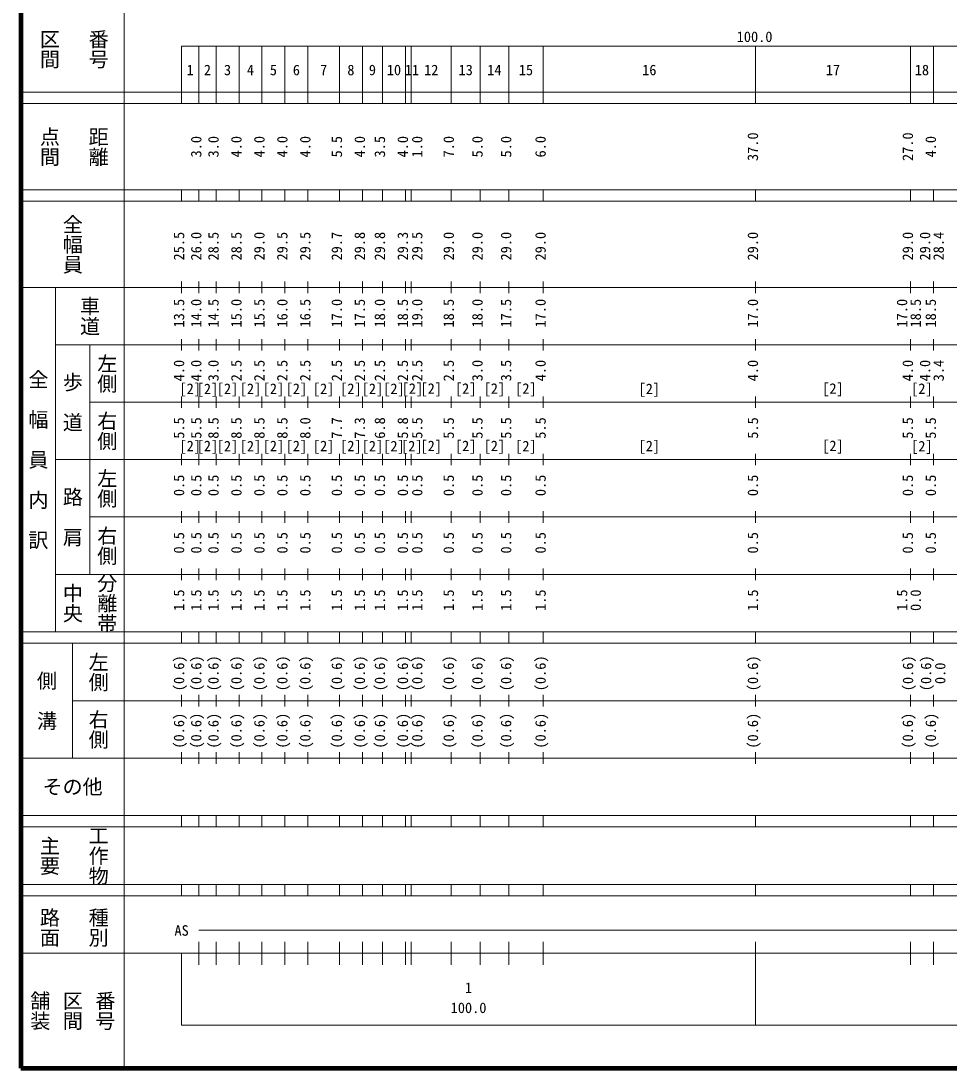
# Model space of a CAD drawing. Units: millimetres, scale not verified. Extents: x 40000 to 680000, y 20000 to 380000.
# Drawn here: x 40000 to 201734, y 20000 to 202409 of the extents above; entities that cross this region are included whole.
import ezdxf
from ezdxf.enums import TextEntityAlignment as Align

# ---------------------------------------------------------------- set-up
doc = ezdxf.new("R2010")
doc.units = ezdxf.units.MM
doc.header["$LTSCALE"] = 1000
doc.layers.add('M-TTL', color=2, linetype='Continuous', lineweight=140)
doc.layers.add('M-TTL-BAND', color=7, linetype='Continuous', lineweight=13)
doc.styles.add('@ＭＳ ゴシック', font='')
doc.styles.add('ＭＳ ゴシック', font='')
doc.styles.get('@ＭＳ ゴシック').set_extended_font_data('@MS Gothic')
doc.styles.get('ＭＳ ゴシック').set_extended_font_data('MS Gothic')

msp = doc.modelspace()

# ---------------------------------------------------------------- linework, layer by layer
at = {"layer": 'M-TTL'}
for p, q in [((40000, 380000), (40000, 20000)), ((40000, 20000), (680000, 20000))]:
    msp.add_line(p, q, dxfattribs=at)
at = {"layer": 'M-TTL-BAND'}
for p, q in [((58000, 370000), (58000, 20000)), ((68000, 198000), (579000, 198000)), ((68000, 198000), (68000, 188000)), ((71000, 188000), (71000, 198000)), ((74000, 188000), (74000, 198000)), ((78000, 188000), (78000, 198000)), ((82000, 188000), (82000, 198000)), ((86000, 188000), (86000, 198000)), ((90000, 188000), (90000, 198000)), ((95500, 188000), (95500, 198000)), ((99500, 188000), (99500, 198000)), ((103000, 188000), (103000, 198000)), ((107000, 188000), (107000, 198000)), ((108000, 188000), (108000, 198000)), ((115000, 188000), (115000, 198000)), ((120000, 188000), (120000, 198000)), ((125000, 188000), (125000, 198000)), ((131000, 188000), (131000, 198000)), ((168000, 188000), (168000, 198000)), ((195000, 188000), (195000, 198000)), ((199000, 188000), (199000, 198000)), ((40000, 190000), (579000, 190000)), ((40000, 188000), (579000, 188000)), ((40000, 173000), (579000, 173000)), ((68000, 171000), (68000, 173000)), ((71000, 171000), (71000, 173000)), ((74000, 171000), (74000, 173000)), ((78000, 171000), (78000, 173000)), ((82000, 171000), (82000, 173000)), ((86000, 171000), (86000, 173000)), ((90000, 171000), (90000, 173000)), ((95500, 171000), (95500, 173000)), ((99500, 171000), (99500, 173000)), ((103000, 171000), (103000, 173000)), ((107000, 171000), (107000, 173000)), ((108000, 171000), (108000, 173000)), ((115000, 171000), (115000, 173000)), ((120000, 171000), (120000, 173000)), ((125000, 171000), (125000, 173000)), ((131000, 171000), (131000, 173000)), ((168000, 171000), (168000, 173000)), ((195000, 171000), (195000, 173000)), ((199000, 171000), (199000, 173000)), ((40000, 171000), (579000, 171000)), ((68000, 155000), (68000, 157000)), ((71000, 155000), (71000, 157000)), ((74000, 155000), (74000, 157000)), ((78000, 155000), (78000, 157000)), ((82000, 155000), (82000, 157000)), ((86000, 155000), (86000, 157000)), ((90000, 155000), (90000, 157000)), ((95500, 155000), (95500, 157000)), ((99500, 155000), (99500, 157000)), ((103000, 155000), (103000, 157000)), ((107000, 155000), (107000, 157000)), ((108000, 155000), (108000, 157000)), ((115000, 155000), (115000, 157000)), ((120000, 155000), (120000, 157000)), ((125000, 155000), (125000, 157000)), ((131000, 155000), (131000, 157000)), ((168000, 155000), (168000, 157000)), ((195000, 155000), (195000, 157000)), ((199000, 155000), (199000, 157000)), ((40000, 156000), (579000, 156000)), ((46000, 96000), (46000, 156000)), ((46000, 146000), (579000, 146000)), ((52000, 146000), (52000, 106000)), ((68000, 145000), (68000, 147000)), ((71000, 145000), (71000, 147000)), ((74000, 145000), (74000, 147000)), ((78000, 145000), (78000, 147000)), ((82000, 145000), (82000, 147000)), ((86000, 145000), (86000, 147000)), ((90000, 145000), (90000, 147000)), ((95500, 145000), (95500, 147000)), ((99500, 145000), (99500, 147000)), ((103000, 145000), (103000, 147000)), ((107000, 145000), (107000, 147000)), ((108000, 145000), (108000, 147000)), ((115000, 145000), (115000, 147000)), ((120000, 145000), (120000, 147000)), ((125000, 145000), (125000, 147000)), ((131000, 145000), (131000, 147000)), ((168000, 145000), (168000, 147000)), ((195000, 145000), (195000, 147000)), ((199000, 145000), (199000, 147000)), ((68000, 135000), (68000, 137000)), ((71000, 135000), (71000, 137000)), ((74000, 135000), (74000, 137000)), ((78000, 135000), (78000, 137000)), ((82000, 135000), (82000, 137000)), ((86000, 135000), (86000, 137000)), ((90000, 135000), (90000, 137000)), ((95500, 135000), (95500, 137000)), ((99500, 135000), (99500, 137000)), ((103000, 135000), (103000, 137000)), ((107000, 135000), (107000, 137000)), ((108000, 135000), (108000, 137000)), ((115000, 135000), (115000, 137000)), ((120000, 135000), (120000, 137000)), ((125000, 135000), (125000, 137000)), ((131000, 135000), (131000, 137000)), ((168000, 135000), (168000, 137000)), ((195000, 135000), (195000, 137000)), ((199000, 135000), (199000, 137000)), ((52000, 136000), (579000, 136000)), ((46000, 126000), (579000, 126000)), ((68000, 125000), (68000, 127000)), ((71000, 125000), (71000, 127000)), ((74000, 125000), (74000, 127000)), ((78000, 125000), (78000, 127000)), ((82000, 125000), (82000, 127000)), ((86000, 125000), (86000, 127000)), ((90000, 125000), (90000, 127000)), ((95500, 125000), (95500, 127000)), ((99500, 125000), (99500, 127000)), ((103000, 125000), (103000, 127000)), ((107000, 125000), (107000, 127000)), ((108000, 125000), (108000, 127000)), ((115000, 125000), (115000, 127000)), ((120000, 125000), (120000, 127000)), ((125000, 125000), (125000, 127000)), ((131000, 125000), (131000, 127000)), ((168000, 125000), (168000, 127000)), ((195000, 125000), (195000, 127000)), ((199000, 125000), (199000, 127000)), ((68000, 115000), (68000, 117000)), ((71000, 115000), (71000, 117000)), ((74000, 115000), (74000, 117000)), ((78000, 115000), (78000, 117000)), ((82000, 115000), (82000, 117000)), ((86000, 115000), (86000, 117000)), ((90000, 115000), (90000, 117000)), ((95500, 115000), (95500, 117000)), ((99500, 115000), (99500, 117000)), ((103000, 115000), (103000, 117000)), ((107000, 115000), (107000, 117000)), ((108000, 115000), (108000, 117000)), ((115000, 115000), (115000, 117000)), ((120000, 115000), (120000, 117000)), ((125000, 115000), (125000, 117000)), ((131000, 115000), (131000, 117000)), ((168000, 115000), (168000, 117000)), ((195000, 115000), (195000, 117000)), ((199000, 115000), (199000, 117000)), ((52000, 116000), (579000, 116000)), ((46000, 106000), (579000, 106000)), ((68000, 105000), (68000, 107000)), ((71000, 105000), (71000, 107000)), ((74000, 105000), (74000, 107000)), ((78000, 105000), (78000, 107000)), ((82000, 105000), (82000, 107000)), ((86000, 105000), (86000, 107000)), ((90000, 105000), (90000, 107000)), ((95500, 105000), (95500, 107000)), ((99500, 105000), (99500, 107000)), ((103000, 105000), (103000, 107000)), ((107000, 105000), (107000, 107000)), ((108000, 105000), (108000, 107000)), ((115000, 105000), (115000, 107000)), ((120000, 105000), (120000, 107000)), ((125000, 105000), (125000, 107000)), ((131000, 105000), (131000, 107000)), ((168000, 105000), (168000, 107000)), ((195000, 105000), (195000, 107000)), ((199000, 105000), (199000, 107000)), ((40000, 96000), (579000, 96000)), ((68000, 94000), (68000, 96000)), ((71000, 94000), (71000, 96000)), ((74000, 94000), (74000, 96000)), ((78000, 94000), (78000, 96000)), ((82000, 94000), (82000, 96000)), ((86000, 94000), (86000, 96000)), ((90000, 94000), (90000, 96000)), ((95500, 94000), (95500, 96000)), ((99500, 94000), (99500, 96000)), ((103000, 94000), (103000, 96000)), ((107000, 94000), (107000, 96000)), ((108000, 94000), (108000, 96000)), ((115000, 94000), (115000, 96000)), ((120000, 94000), (120000, 96000)), ((125000, 94000), (125000, 96000)), ((131000, 94000), (131000, 96000)), ((168000, 94000), (168000, 96000)), ((195000, 94000), (195000, 96000)), ((199000, 94000), (199000, 96000)), ((40000, 94000), (579000, 94000)), ((49000, 94000), (49000, 74000)), ((49000, 84000), (579000, 84000)), ((68000, 83000), (68000, 85000)), ((71000, 83000), (71000, 85000)), ((74000, 83000), (74000, 85000)), ((78000, 83000), (78000, 85000)), ((82000, 83000), (82000, 85000)), ((86000, 83000), (86000, 85000)), ((90000, 83000), (90000, 85000)), ((95500, 83000), (95500, 85000)), ((99500, 83000), (99500, 85000)), ((103000, 83000), (103000, 85000)), ((107000, 83000), (107000, 85000)), ((108000, 83000), (108000, 85000)), ((115000, 83000), (115000, 85000)), ((120000, 83000), (120000, 85000)), ((125000, 83000), (125000, 85000)), ((131000, 83000), (131000, 85000)), ((168000, 83000), (168000, 85000)), ((195000, 83000), (195000, 85000)), ((199000, 83000), (199000, 85000)), ((68000, 73000), (68000, 75000)), ((71000, 73000), (71000, 75000)), ((74000, 73000), (74000, 75000)), ((78000, 73000), (78000, 75000)), ((82000, 73000), (82000, 75000)), ((86000, 73000), (86000, 75000)), ((90000, 73000), (90000, 75000)), ((95500, 73000), (95500, 75000)), ((99500, 73000), (99500, 75000)), ((103000, 73000), (103000, 75000)), ((107000, 73000), (107000, 75000)), ((108000, 73000), (108000, 75000)), ((115000, 73000), (115000, 75000)), ((120000, 73000), (120000, 75000)), ((125000, 73000), (125000, 75000)), ((131000, 73000), (131000, 75000)), ((168000, 73000), (168000, 75000)), ((195000, 73000), (195000, 75000)), ((199000, 73000), (199000, 75000)), ((40000, 74000), (579000, 74000)), ((40000, 64000), (579000, 64000)), ((68000, 62000), (68000, 64000)), ((71000, 62000), (71000, 64000)), ((74000, 62000), (74000, 64000)), ((78000, 62000), (78000, 64000)), ((82000, 62000), (82000, 64000)), ((86000, 62000), (86000, 64000)), ((90000, 62000), (90000, 64000)), ((95500, 62000), (95500, 64000)), ((99500, 62000), (99500, 64000)), ((103000, 62000), (103000, 64000)), ((107000, 62000), (107000, 64000)), ((108000, 62000), (108000, 64000)), ((115000, 62000), (115000, 64000)), ((120000, 62000), (120000, 64000)), ((125000, 62000), (125000, 64000)), ((131000, 62000), (131000, 64000)), ((168000, 62000), (168000, 64000)), ((195000, 62000), (195000, 64000)), ((199000, 62000), (199000, 64000)), ((40000, 62000), (579000, 62000)), ((40000, 52000), (579000, 52000)), ((68000, 50000), (68000, 52000)), ((71000, 50000), (71000, 52000)), ((74000, 50000), (74000, 52000)), ((78000, 50000), (78000, 52000)), ((82000, 50000), (82000, 52000)), ((86000, 50000), (86000, 52000)), ((90000, 50000), (90000, 52000)), ((95500, 50000), (95500, 52000)), ((99500, 50000), (99500, 52000)), ((103000, 50000), (103000, 52000)), ((107000, 50000), (107000, 52000)), ((108000, 50000), (108000, 52000)), ((115000, 50000), (115000, 52000)), ((120000, 50000), (120000, 52000)), ((125000, 50000), (125000, 52000)), ((131000, 50000), (131000, 52000)), ((168000, 50000), (168000, 52000)), ((195000, 50000), (195000, 52000)), ((199000, 50000), (199000, 52000)), ((40000, 50000), (579000, 50000)), ((71000, 44000), (569015, 44000)), ((71000, 38000), (71000, 42000)), ((74000, 38000), (74000, 42000)), ((78000, 38000), (78000, 42000)), ((82000, 38000), (82000, 42000)), ((86000, 38000), (86000, 42000)), ((90000, 38000), (90000, 42000)), ((95500, 38000), (95500, 42000)), ((99500, 38000), (99500, 42000)), ((103000, 38000), (103000, 42000)), ((107000, 38000), (107000, 42000)), ((108000, 38000), (108000, 42000)), ((115000, 38000), (115000, 42000)), ((120000, 38000), (120000, 42000)), ((125000, 38000), (125000, 42000)), ((131000, 38000), (131000, 42000)), ((168000, 27500), (168000, 42000)), ((195000, 38000), (195000, 42000)), ((199000, 38000), (199000, 42000)), ((40000, 40000), (579000, 40000)), ((68000, 40000), (68000, 27500)), ((68000, 27500), (579000, 27500))]:
    msp.add_line(p, q, dxfattribs=at)

# ---------------------------------------------------------------- texts
at = {"layer": 'M-TTL-BAND', "style": '@ＭＳ ゴシック'}
for s, p in [('番号', (53500, 197500)), ('区間', (45000, 197500)), ('点間', (45000, 180500)), ('距離', (53500, 180500)), ('全幅員', (49000, 163500)), ('車道', (52000, 151000)), ('左側', (55000, 141000)), ('全\u3000幅\u3000員\u3000内\u3000訳', (43000, 126000)), ('歩\u3000道', (49000, 136000)), ('右側', (55000, 131000)), ('左側', (55000, 121000)), ('路\u3000肩', (49000, 116000)), ('右側', (55000, 111000)), ('分離帯', (55000, 101000)), ('中央', (49000, 101000)), ('左側', (53500, 89000)), ('側\u3000溝', (44500, 84000)), ('右側', (53500, 79000)), ('主要', (45000, 57000)), ('工作物', (53500, 57000)), ('路面', (45000, 44500)), ('種別', (53500, 44500)), ('舗装', (43333, 30000)), ('区間', (49000, 30000)), ('番号', (54667, 30000))]:
    msp.add_text(s, height=2566, rotation=270, dxfattribs=at).set_placement(p, align=Align.MIDDLE_CENTER)
at = {"layer": 'M-TTL-BAND', "style": 'ＭＳ ゴシック'}
for s, p in [('100.0', (167844, 198195)), ('1', (69500, 192405)), ('2', (72500, 192405)), ('3', (76000, 192405)), ('4', (80000, 192405)), ('5', (84000, 192405)), ('6', (88000, 192405)), ('7', (92750, 192405)), ('8', (97500, 192405)), ('9', (101250, 192405)), ('10', (105000, 192405)), ('11', (108141, 192405)), ('12', (111500, 192405)), ('13', (117500, 192405)), ('14', (122500, 192405)), ('15', (128000, 192405)), ('16', (149500, 192405)), ('17', (181500, 192405)), ('18', (197000, 192405)), ('[2]', (69500, 136876)), ('[2]', (72500, 136844)), ('[2]', (76000, 136876)), ('[2]', (80000, 136876)), ('[2]', (84000, 136876)), ('[2]', (88000, 136876)), ('[2]', (92750, 136876)), ('[2]', (97500, 136876)), ('[2]', (101250, 136876)), ('[2]', (105000, 136876)), ('[2]', (108216, 136906)), ('[2]', (111500, 136906)), ('[2]', (117500, 136906)), ('[2]', (122500, 136906)), ('[2]', (128000, 136906)), ('[2]', (149500, 136847)), ('[2]', (181500, 136908)), ('[2]', (197000, 136895)), ('[2]', (69500, 126911)), ('[2]', (72500, 126911)), ('[2]', (76000, 126879)), ('[2]', (80000, 126879)), ('[2]', (84000, 126911)), ('[2]', (88000, 126911)), ('[2]', (92750, 126911)), ('[2]', (97500, 126911)), ('[2]', (101250, 126879)), ('[2]', (105000, 126879)), ('[2]', (108104, 126879)), ('[2]', (111500, 126916)), ('[2]', (117500, 126916)), ('[2]', (122500, 126916)), ('[2]', (128000, 126884)), ('[2]', (149500, 126909)), ('[2]', (181500, 126928)), ('[2]', (197000, 126866)), ('AS', (68000, 42500)), ('1', (118000, 32523)), ('100.0', (118000, 29033))]:
    msp.add_text(s, height=1833, dxfattribs=at).set_placement(p, align=Align.BOTTOM_CENTER)
for s, p in [('37.0', (169000, 180500)), ('27.0', (196000, 180500)), ('3.0', (72000, 180500)), ('3.0', (75000, 180500)), ('4.0', (79000, 180500)), ('4.0', (83000, 180500)), ('4.0', (87000, 180500)), ('4.0', (91000, 180500)), ('5.5', (96500, 180500)), ('4.0', (100500, 180500)), ('3.5', (104000, 180500)), ('4.0', (108000, 180500)), ('1.0', (110510, 180500)), ('7.0', (116000, 180500)), ('5.0', (121000, 180500)), ('5.0', (126000, 180500)), ('6.0', (132000, 180500)), ('4.0', (200000, 180500)), ('25.5', (69000, 163174)), ('26.0', (72000, 163174)), ('28.5', (75000, 163174)), ('28.5', (79000, 163174)), ('29.0', (83000, 163174)), ('29.5', (87000, 163174)), ('29.5', (91000, 163174)), ('29.7', (96500, 163174)), ('29.8', (100500, 163174)), ('29.8', (104000, 163174)), ('29.3', (108000, 163174)), ('29.5', (110510, 163174)), ('29.0', (116000, 163174)), ('29.0', (121000, 163174)), ('29.0', (126000, 163174)), ('29.0', (132000, 163174)), ('29.0', (169000, 163174)), ('29.0', (196000, 163174)), ('29.0', (199000, 163174)), ('28.4', (201370, 163174)), ('13.5', (69000, 151500)), ('14.0', (72000, 151500)), ('14.5', (75000, 151500)), ('15.0', (79000, 151500)), ('15.5', (83000, 151500)), ('16.0', (87000, 151500)), ('16.5', (91000, 151500)), ('17.0', (96500, 151500)), ('17.5', (100500, 151500)), ('18.0', (104000, 151500)), ('18.5', (108000, 151500)), ('19.0', (110510, 151500)), ('18.5', (116000, 151500)), ('18.0', (121000, 151500)), ('17.5', (126000, 151500)), ('17.0', (132000, 151500)), ('17.0', (169000, 151500)), ('17.0', (195000, 151500)), ('18.5', (197370, 151500)), ('18.5', (200000, 151500)), ('4.0', (69000, 141500)), ('4.0', (72000, 141500)), ('3.0', (75000, 141500)), ('2.5', (79000, 141500)), ('2.5', (83000, 141500)), ('2.5', (87000, 141500)), ('2.5', (91000, 141500)), ('2.5', (96500, 141500)), ('2.5', (100500, 141500)), ('2.5', (104000, 141500)), ('2.5', (108000, 141500)), ('2.5', (110510, 141500)), ('2.5', (116000, 141500)), ('3.0', (121000, 141500)), ('3.5', (126000, 141500)), ('4.0', (132000, 141500)), ('4.0', (169000, 141500)), ('4.0', (196000, 141500)), ('4.0', (199000, 141500)), ('3.4', (201370, 141500)), ('5.5', (69000, 131500)), ('5.5', (72000, 131500)), ('8.5', (75000, 131500)), ('8.5', (79000, 131500)), ('8.5', (83000, 131500)), ('8.5', (87000, 131500)), ('8.0', (91000, 131500)), ('7.7', (96500, 131500)), ('7.3', (100500, 131500)), ('6.8', (104000, 131500)), ('5.8', (108000, 131500)), ('5.5', (110510, 131500)), ('5.5', (116000, 131500)), ('5.5', (121000, 131500)), ('5.5', (126000, 131500)), ('5.5', (132000, 131500)), ('5.5', (169000, 131500)), ('5.5', (196000, 131500)), ('5.5', (200000, 131500)), ('0.5', (69000, 121500)), ('0.5', (72000, 121500)), ('0.5', (75000, 121500)), ('0.5', (79000, 121500)), ('0.5', (83000, 121500)), ('0.5', (87000, 121500)), ('0.5', (91000, 121500)), ('0.5', (96500, 121500)), ('0.5', (100500, 121500)), ('0.5', (104000, 121500)), ('0.5', (108000, 121500)), ('0.5', (110510, 121500)), ('0.5', (116000, 121500)), ('0.5', (121000, 121500)), ('0.5', (126000, 121500)), ('0.5', (132000, 121500)), ('0.5', (169000, 121500)), ('0.5', (196000, 121500)), ('0.5', (200000, 121500)), ('0.5', (69000, 111500)), ('0.5', (72000, 111500)), ('0.5', (75000, 111500)), ('0.5', (79000, 111500)), ('0.5', (83000, 111500)), ('0.5', (87000, 111500)), ('0.5', (91000, 111500)), ('0.5', (96500, 111500)), ('0.5', (100500, 111500)), ('0.5', (104000, 111500)), ('0.5', (108000, 111500)), ('0.5', (110510, 111500)), ('0.5', (116000, 111500)), ('0.5', (121000, 111500)), ('0.5', (126000, 111500)), ('0.5', (132000, 111500)), ('0.5', (169000, 111500)), ('0.5', (196000, 111500)), ('0.5', (200000, 111500)), ('1.5', (69000, 101500)), ('1.5', (72000, 101500)), ('1.5', (75000, 101500)), ('1.5', (79000, 101500)), ('1.5', (83000, 101500)), ('1.5', (87000, 101500)), ('1.5', (91000, 101500)), ('1.5', (96500, 101500)), ('1.5', (100500, 101500)), ('1.5', (104000, 101500)), ('1.5', (108000, 101500)), ('1.5', (110510, 101500)), ('1.5', (116000, 101500)), ('1.5', (121000, 101500)), ('1.5', (126000, 101500)), ('1.5', (132000, 101500)), ('1.5', (169000, 101500)), ('1.5', (195000, 101500)), ('0.0', (197370, 101500)), ('(0.6)', (69000, 88764)), ('(0.6)', (72000, 88764)), ('(0.6)', (75000, 88764)), ('(0.6)', (79000, 88764)), ('(0.6)', (83000, 88764)), ('(0.6)', (87000, 88764)), ('(0.6)', (91000, 88764)), ('(0.6)', (96500, 88764)), ('(0.6)', (100500, 88764)), ('(0.6)', (104000, 88764)), ('(0.6)', (108000, 88764)), ('(0.6)', (110510, 88764)), ('(0.6)', (116000, 88764)), ('(0.6)', (121000, 88764)), ('(0.6)', (126000, 88764)), ('(0.6)', (132000, 88764)), ('(0.6)', (169000, 88764)), ('(0.6)', (196030, 88764)), ('(0.6)', (199173, 88771)), ('0.0', (201645, 88764)), ('(0.6)', (69000, 78764)), ('(0.6)', (72000, 78764)), ('(0.6)', (75000, 78764)), ('(0.6)', (79000, 78764)), ('(0.6)', (83000, 78764)), ('(0.6)', (87000, 78764)), ('(0.6)', (91000, 78764)), ('(0.6)', (96500, 78764)), ('(0.6)', (100500, 78764)), ('(0.6)', (104000, 78764)), ('(0.6)', (108000, 78764)), ('(0.6)', (110510, 78764)), ('(0.6)', (116000, 78764)), ('(0.6)', (121000, 78764)), ('(0.6)', (126000, 78764)), ('(0.6)', (132000, 78764)), ('(0.6)', (169000, 78764)), ('(0.6)', (196000, 78764)), ('(0.6)', (200000, 78764))]:
    msp.add_text(s, height=1833, rotation=90, dxfattribs=at).set_placement(p, align=Align.BOTTOM_CENTER)
msp.add_text('その他', height=2566, dxfattribs=at).set_placement((49000, 69000), align=Align.MIDDLE_CENTER)

doc.saveas('drawing.dxf')
